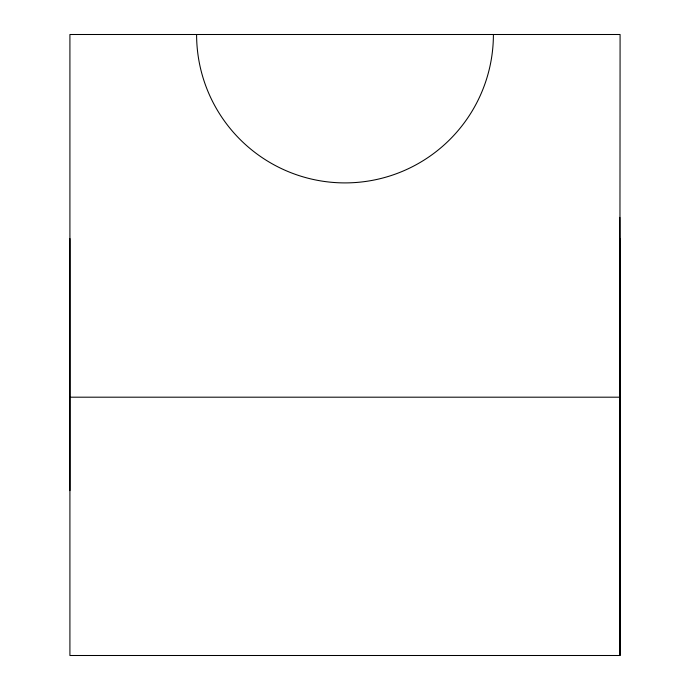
<?xml version="1.0" encoding="UTF-8"?>
<svg xmlns="http://www.w3.org/2000/svg" width="690" height="690" viewBox="0 0 690 690"><rect width="100%" height="100%" fill="white"/><g stroke="black" fill="none" stroke-linecap="round" stroke-linejoin="round"><path stroke-width="1.03" d="M69.914 490.607L69.914 34.5L620.086 34.5L619.844 397.19M69.914 397.19L619.896 397.19L619.896 655.5M619.801 217.376L620.086 490.607M620.086 238.568L620.086 655.5L69.914 655.5L69.914 238.568M493.402 34.5A148.402 148.402 0 0 1 345 182.902A148.402 148.402 0 0 1 196.598 34.5"/></g></svg>
